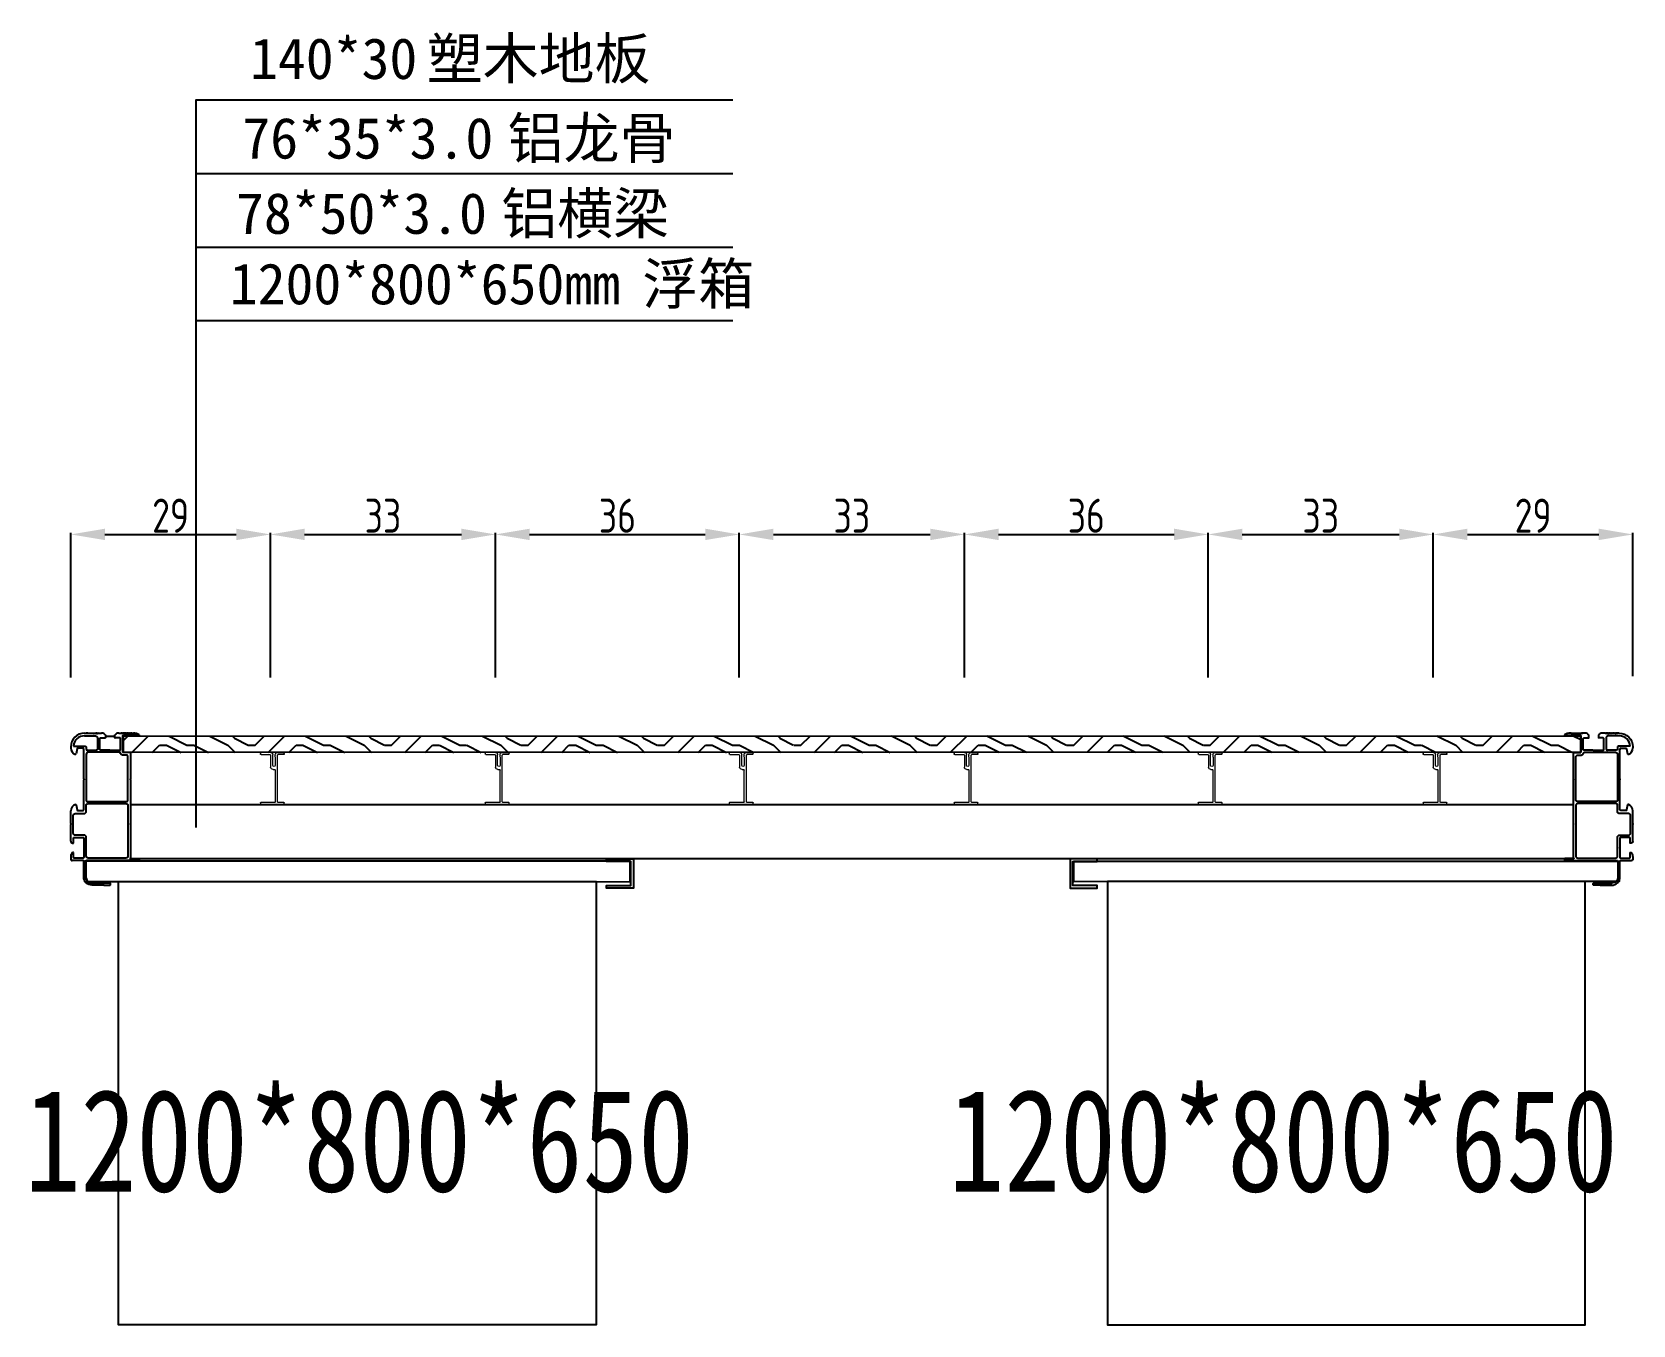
# Model space of a CAD drawing. Header units: inches. Extents: x 23 to 68, y 10 to 115.
# Drawn here: x 40.16 to 42.507, y 39.745 to 41.641 of the extents above; entities that cross this region are included whole.
import ezdxf

# ---------------------------------------------------------------- set-up
doc = ezdxf.new("R2010")
doc.units = ezdxf.units.IN
doc.header["$LTSCALE"] = 1000
doc.header["$MEASUREMENT"] = 0
for name, color, linetype in [('PUB_TEXT', 7, 'Continuous'), ('W-WOOD_FLOOR木地板', 30, 'Continuous'), ('浮箱名称', 3, 'Continuous')]:
    doc.layers.add(name, color=color, linetype=linetype)
doc.layers.add('结构', color=52, linetype='Continuous', lineweight=18)
doc.layers.add('铝龙骨', color=7, linetype='Continuous', lineweight=9)
doc.styles.add('TSSD_Dimension', font='tssdeng.shx', dxfattribs={"width": 0.8, "bigfont": 'hztxt.shx'})
doc.styles.add('黑体', font='')
doc.styles.get('黑体').set_extended_font_data('SimHei')
doc.dimstyles.new('副本 TSSD_200_1_3.5小', dxfattribs={"dimtxt": 0.05, "dimasz": 0.05, "dimexe": 0.0025, "dimexo": 0.00625, "dimgap": 0.0025, "dimtad": 1, "dimdec": 0, "dimlfac": 100, "dimzin": 0, "dimdsep": 46, "dimtxsty": 'TSSD_Dimension', "dimcen": 0, "dimdle": 0.0025, "dimclrd": 3, "dimclre": 3, "dimclrt": 7, "dimadec": 1, "dimazin": 0, "dimtfac": 1, "dimtdec": 0, "dimtix": 1, "dimtmove": 2, "dimatfit": 3, "dimfxl": 5, "dimfxlon": 1, "dimtolj": 1, "dimtzin": 0, "dimarcsym": 0})

# ---------------------------------------------------------------- blocks, each defined once
blk = doc.blocks.new('$matou$00000085')
at = {"color": 0, "lineweight": 5}
for p, q in [((-17.5, 36, 0), (-17.5, 37, 0)), ((-4.3, 33.6, 0), (-4.3, 35, 0)), ((-1.2, 13.2, 0), (-3.5, 13.2, 0))]:
    blk.add_line(p, q, dxfattribs=at)
at = {"color": 0, "lineweight": 0, "ltscale": 0.5}
blk.add_arc((-1.5, 17.2, 0), 4.07, 274.7282, 349.8472, dxfattribs=at)
at = {"layer": '结构', "color": 0, "linetype": 'ByBlock', "lineweight": 0, "ltscale": 0.5}
for p, q in [((-7.2, 38, 0), (-16.5, 38, 0)), ((-16.5, 35, 0), (-8.5, 35, 0)), ((-7.5, -34, 0), (-7.5, 34, 0)), ((-4.7, 33.3, 0), (-4.3, 33.6, 0)), ((-4.3, 33.1, 0), (-4.7, 33.3, 0)), ((-4.7, 31.5, 0), (-4.3, 31.7, 0)), ((-4.3, 31.2, 0), (-4.7, 31.5, 0)), ((-4.3, 31, 0), (-4.7, 30.8, 0)), ((-4.7, 30.8, 0), (-4.3, 30.5, 0)), ((-4.3, 29.2, 0), (-4.7, 29, 0)), ((-4.7, 29, 0), (-4.3, 28.7, 0)), ((-4.3, 27.4, 0), (-4.7, 27.2, 0)), ((-4.7, 27.2, 0), (-4.3, 26.9, 0)), ((-4.3, 25.6, 0), (-4.7, 25.4, 0)), ((-4.7, 25.4, 0), (-4.3, 25.1, 0)), ((-4.3, 23.8, 0), (-4.7, 23.6, 0)), ((-4.7, 23.6, 0), (-4.3, 23.3, 0)), ((-4.3, 31.7, 0), (-4.3, 33.1, 0)), ((-4.3, 31.3, 0), (-4.3, 31, 0)), ((-4.3, 30.5, 0), (-4.3, 29.2, 0)), ((-4.3, 28.7, 0), (-4.3, 27.4, 0)), ((-4.3, 26.9, 0), (-4.3, 25.6, 0)), ((-4.3, 25.1, 0), (-4.3, 23.8, 0)), ((-0.7, 33.6, 0), (-0.7, 35, 0)), ((-0.3, 33.3, 0), (-0.7, 33.6, 0)), ((-0.7, 33.1, 0), (-0.3, 33.3, 0)), ((-0.7, 31.7, 0), (-0.7, 33.1, 0)), ((-0.3, 31.5, 0), (-0.7, 31.7, 0)), ((-0.7, 31.2, 0), (-0.3, 31.5, 0)), ((-0.7, 29.9, 0), (-0.7, 31.2, 0)), ((-0.3, 29.7, 0), (-0.7, 29.9, 0)), ((-0.7, 29.4, 0), (-0.3, 29.7, 0)), ((-0.7, 28.1, 0), (-0.7, 29.4, 0)), ((-0.3, 27.9, 0), (-0.7, 28.1, 0)), ((-0.7, 27.6, 0), (-0.3, 27.9, 0)), ((-0.7, 26.3, 0), (-0.7, 27.6, 0)), ((-0.3, 26.1, 0), (-0.7, 26.3, 0)), ((-0.7, 25.8, 0), (-0.3, 26.1, 0)), ((-0.7, 24.5, 0), (-0.7, 25.8, 0)), ((-0.3, 24.3, 0), (-0.7, 24.5, 0)), ((-0.7, 24, 0), (-0.3, 24.3, 0)), ((-0.7, 22.7, 0), (-0.7, 24, 0)), ((2.2, 38, 0), (16.5, 38, 0)), ((2.5, 34, 0), (2.5, 16.5, 0)), ((16.5, 35, 0), (3.5, 35, 0)), ((17.5, 37, 0), (17.5, 36, 0)), ((-4.3, 22, 0), (-4.7, 21.8, 0)), ((-4.7, 21.8, 0), (-4.3, 21.5, 0)), ((-4.3, 20.2, 0), (-4.7, 20, 0)), ((-4.7, 20, 0), (-4.3, 19.7, 0)), ((-4.5, -34, 0), (-4.5, 12.2, 0)), ((-4.3, 23.3, 0), (-4.3, 22, 0)), ((-4.3, 21.5, 0), (-4.3, 20.2, 0)), ((-4.3, 19.7, 0), (-4.3, 19.2, 0)), ((-0.3, 22.5, 0), (-0.7, 22.7, 0)), ((-0.7, 22.2, 0), (-0.3, 22.5, 0)), ((-0.7, 22.2, 0), (-0.7, 22.2, 0)), ((-0.7, 21, 0), (-0.7, 22.2, 0)), ((-0.3, 20.7, 0), (-0.7, 21, 0)), ((-0.7, 20.5, 0), (-0.3, 20.7, 0)), ((-0.7, 19.2, 0), (-0.7, 20.5, 0)), ((-17.5, -37.5, 0), (-17.5, -35.5, 0)), ((-17, -35, 0), (-8.5, -35, 0)), ((17, -38, 0), (-17, -38, 0)), ((-3.5, -35, 0), (17, -35, 0)), ((17.5, -35.5, 0), (17.5, -37.5, 0))]:
    blk.add_line(p, q, dxfattribs=at)
for centre, radius, start, end in [((-16.5, 37, 0), 1, 90, 180), ((-16.5, 36, 0), 1, 180, 270), ((-8.5, 34, 0), 1, 0, 90), ((-7.2, 35, 0), 3, 0, 90.0017), ((2.2, 35, 0), 3, 89.9983, 180), ((3.5, 34, 0), 1, 90, 180), ((16.5, 37, 0), 1, 0, 90), ((16.5, 36, 0), 1, 270, 360), ((-3.5, 12.2, 0), 1, 90, 180), ((-2.5, 19.2, 0), 1.75, 180, 0), ((-17, -35.5, 0), 0.5, 90, 180), ((-17, -37.5, 0), 0.5, 180, 270), ((-8.5, -34, 0), 1, 270, 0), ((-3.5, -34, 0), 1, 180, 270), ((17, -35.5, 0), 0.5, 0, 90), ((17, -37.5, 0), 0.5, 270, 0)]:
    blk.add_arc(centre, radius, start, end, dxfattribs=at)
blk = doc.blocks.new('sdfsdfsdfsdf')
at = {"color": 3, "lineweight": -3}
for p, q in [((44.0057, 38.2838), (44.0034, 38.2838)), ((44.0085, 38.2832), (44.0088, 38.2837)), ((44.0099, 38.2837), (44.0102, 38.2832)), ((44.0105, 38.2832), (44.0108, 38.2837)), ((44.0125, 38.2832), (44.0128, 38.2837)), ((44.0261, 38.2838), (44.021, 38.2838)), ((44.0316, 38.2769), (44.0316, 38.2813)), ((44.0457, 38.2813), (44.0457, 38.2769)), ((44.0563, 38.2838), (44.0512, 38.2838)), ((44.0563, 38.2838), (44.0545, 38.2838)), ((44.0568, 38.2832), (44.0565, 38.2837)), ((44.0588, 38.2832), (44.0585, 38.2837)), ((44.0594, 38.2837), (44.0591, 38.2832)), ((44.0608, 38.2832), (44.0605, 38.2837)), ((44.0718, 38.2587), (44.0592, 38.2587)), ((44.0773, 38.2166), (44.0773, 38.2597)), ((44.009, 38.2542), (44.009, 38.2166)), ((44.0964, 38.1511), (44.0964, 38.1699)), ((44.009, 38.1499), (44.009, 38.1006))]:
    blk.add_line(p, q, dxfattribs=at)
for points in [[(43.996, 38.2813), (43.996, 38.281, 0.414214), (43.9962, 38.2808), (44.0191, 38.2808)], [(44.0057, 38.2838, -0.198912), (44.0059, 38.2837), (44.0062, 38.2832)], [(44.0065, 38.2832), (44.0068, 38.2837, -0.198912), (44.0069, 38.2838), (44.0078, 38.2838, -0.198912), (44.0079, 38.2837), (44.0082, 38.2832)], [(44.0089, 38.2838), (44.0098, 38.2838, -0.198912), (44.0099, 38.2837)], [(44.009, 38.2542, -0.414214), (44.01, 38.2552), (44.0191, 38.2552, 0.414214), (44.0201, 38.2562), (44.0201, 38.2798, 0.414214), (44.0191, 38.2808)], [(44.0109, 38.2838), (44.0118, 38.2838, -0.198912), (44.0119, 38.2837), (44.0122, 38.2832)], [(44.0129, 38.2838), (44.0138, 38.2838, -0.198912), (44.0139, 38.2837), (44.0142, 38.2832)], [(44.0145, 38.2832), (44.0148, 38.2837, -0.198912), (44.0149, 38.2838), (44.0158, 38.2838, -0.198912), (44.0159, 38.2837), (44.0162, 38.2832)], [(44.0165, 38.2832), (44.0168, 38.2837, -0.198912), (44.017, 38.2838), (44.0178, 38.2838, -0.198912), (44.0179, 38.2837), (44.0182, 38.2832)], [(44.0185, 38.2832), (44.0188, 38.2837, -0.198912), (44.019, 38.2838), (44.0198, 38.2838, -0.198912), (44.0199, 38.2837), (44.0202, 38.2832)], [(44.0205, 38.2832), (44.0208, 38.2837, -0.198912), (44.021, 38.2838), (44.0228, 38.2838)], [(44.0583, 38.2838), (44.0575, 38.2838, 0.198912), (44.0574, 38.2837), (44.0571, 38.2832)], [(44.0763, 38.2798), (44.0763, 38.2798), (44.0602, 38.2798, 0.414214), (44.0572, 38.2767), (44.0572, 38.2607, 0.414518), (44.0592, 38.2587)], [(44.0605, 38.2837, 0.198912), (44.0604, 38.2838), (44.0595, 38.2838)], [(44.0628, 38.2832), (44.0625, 38.2837, 0.198912), (44.0624, 38.2838), (44.0615, 38.2838, 0.198912), (44.0614, 38.2837), (44.0611, 38.2832)], [(44.0648, 38.2832), (44.0645, 38.2837, 0.198912), (44.0644, 38.2838), (44.0635, 38.2838, 0.198912), (44.0634, 38.2837), (44.0631, 38.2832)], [(44.0668, 38.2832), (44.0665, 38.2837, 0.198912), (44.0664, 38.2838), (44.0655, 38.2838, 0.198912), (44.0654, 38.2837), (44.0651, 38.2832)], [(44.0688, 38.2832), (44.0685, 38.2837, 0.198912), (44.0684, 38.2838), (44.0675, 38.2838, 0.198912), (44.0674, 38.2837), (44.0671, 38.2832)], [(44.0708, 38.2832), (44.0705, 38.2837, 0.198912), (44.0704, 38.2838), (44.0696, 38.2838, 0.198912), (44.0694, 38.2837), (44.0691, 38.2832)], [(44.0716, 38.2838, 0.198912), (44.0714, 38.2837), (44.0711, 38.2832)], [(44.0763, 38.2838, -0.414214), (44.0964, 38.2637), (44.0964, 38.2621)], [(44.0381, 38.2587), (44.0246, 38.2587, -0.414214), (44.0236, 38.2597), (44.0236, 38.2757, -0.414214), (44.0246, 38.2767), (44.0314, 38.2767)], [(44.0381, 38.2587, -0.198912), (44.0382, 38.2586), (44.0385, 38.2583, 0.414214), (44.0388, 38.2583), (44.0391, 38.2586, -0.198912), (44.0392, 38.2587)], [(44.0392, 38.2587), (44.0527, 38.2587, 0.414214), (44.0537, 38.2597), (44.0537, 38.2757, 0.414214), (44.0527, 38.2767), (44.0459, 38.2767)], [(44.0923, 38.2647), (44.0923, 38.2647), (44.0758, 38.2647, 0.414214), (44.0738, 38.2627), (44.0738, 38.2607, -0.413909), (44.0718, 38.2587)], [(44.0793, 38.2617), (44.0862, 38.2617, -0.362489), (44.0872, 38.2609), (44.0886, 38.2535)], [(44.0091, 38.2164), (44.0094, 38.2161, -0.414214), (44.0094, 38.2159), (44.0091, 38.2156, 0.198912), (44.009, 38.2154), (44.009, 38.2154), (44.009, 38.1511)], [(44.0773, 38.2166, -0.198912), (44.0772, 38.2164), (44.0769, 38.2161, 0.414214), (44.0769, 38.2159), (44.0772, 38.2156, -0.198912), (44.0773, 38.2154)], [(44.0897, 38.1794, 0.403535), (44.0886, 38.1785), (44.0872, 38.1711, -0.362489), (44.0862, 38.1703), (44.0793, 38.1703, -0.414214), (44.0773, 38.1723), (44.0773, 38.2154)], [(44.009, 38.1786), (44.009, 38.1006, -2.414214), (44.0085, 38.1), (43.997, 38.1, 0.414214), (43.996, 38.099), (43.996, 38.098, 0.414214), (43.997, 38.097)], [(44.0091, 38.1509), (44.0094, 38.1506, -0.414214), (44.0094, 38.1504), (44.0091, 38.1501)], [(44.0964, 38.1511, -0.198912), (44.0963, 38.1509), (44.096, 38.1506, 0.414214), (44.096, 38.1504), (44.0963, 38.1501, -0.198912), (44.0964, 38.1499)], [(44.0924, 38.1228), (44.0924, 38.1297, 0.414214), (44.0914, 38.1307), (44.0783, 38.1307, 0.414214), (44.0773, 38.1297), (44.0773, 38.1162, -0.198912), (44.0773, 38.1161), (44.077, 38.1158, 0.414214), (44.077, 38.1155), (44.0773, 38.1152, -0.198912), (44.0773, 38.115), (44.0773, 38.1016, 0.414214), (44.0783, 38.1006), (44.0914, 38.1006, 0.414214), (44.0924, 38.1016), (44.0924, 38.1084)], [(44.0964, 38.1251, -0.414214), (44.0939, 38.1226), (44.0926, 38.1226, -0.414214), (44.0924, 38.1228)], [(43.997, 38.097), (44.0723, 38.097, -0.414214), (44.0743, 38.095), (44.0743, 38.0729, -0.414214), (44.0653, 38.0639)], [(44.0653, 38.0609, 0.414214), (44.0773, 38.0729), (44.0773, 38.095, -0.414214), (44.0793, 38.097), (44.0944, 38.097)], [(44.0924, 38.1084, -0.414214), (44.0926, 38.1086), (44.0939, 38.1086)], [(44.0964, 38.1031), (44.0964, 38.099, -0.414214), (44.0944, 38.097)], [(44.0486, 38.061), (44.0483, 38.0613, 0.414214), (44.0481, 38.0613), (44.0478, 38.061, -0.198912), (44.0476, 38.0609), (44.0392, 38.0609, -0.414214), (44.0382, 38.0619), (44.0382, 38.0629, -0.414214), (44.0392, 38.0639), (44.0653, 38.0639)], [(44.0486, 38.061, 0.198912), (44.0488, 38.0609), (44.0653, 38.0609)]]:
    blk.add_lwpolyline(points, format="xyb", dxfattribs=at)
for points in [[(44.0763, 38.2838), (44.0716, 38.2838), (44.0739, 38.2838)], [(44.0964, 38.1251), (44.0964, 38.1356), (44.0964, 38.1499)]]:
    blk.add_lwpolyline(points, dxfattribs=at)
for points in [[(44.0206, 38.2516, 0.356394), (44.0235, 38.2541, -0.356394), (44.0255, 38.2557), (44.0708, 38.2557, -0.414214), (44.0738, 38.2526), (44.0738, 38.1854, -0.414214), (44.0718, 38.1834), (44.0156, 38.1834, -0.414214), (44.0126, 38.1864), (44.0126, 38.2486, -0.414214), (44.0156, 38.2516)], [(44.0126, 38.1036, 0.414214), (44.0156, 38.1006), (44.0708, 38.1006, 0.414214), (44.0738, 38.1036), (44.0738, 38.1312, -0.414214), (44.0768, 38.1342), (44.0899, 38.1342, 0.414214), (44.0929, 38.1372), (44.0929, 38.1628, 0.414214), (44.0899, 38.1658), (44.0768, 38.1658, -0.414214), (44.0738, 38.1688), (44.0738, 38.1784, 0.414214), (44.0718, 38.1804), (44.0156, 38.1804, 0.414214), (44.0126, 38.1774)]]:
    blk.add_lwpolyline(points, format="xyb", close=True, dxfattribs=at)
for centre, radius, start, end in [((44.0039, 38.27), 0.0138, 87.6185, 125.1606), ((44.0063, 38.2834), 0.000201, 225, 315), ((44.0083, 38.2834), 0.000201, 225, 315), ((44.0089, 38.2836), 0.000201, 90, 135), ((44.0103, 38.2834), 0.000201, 225, 315), ((44.0109, 38.2836), 0.000201, 90, 135), ((44.0124, 38.2834), 0.000201, 225, 315), ((44.0129, 38.2836), 0.000201, 90, 135), ((44.0144, 38.2834), 0.000201, 225, 315), ((44.0164, 38.2834), 0.000201, 225, 315), ((44.0184, 38.2834), 0.000201, 225, 315), ((44.0204, 38.2834), 0.000201, 225, 315), ((44.0264, 38.2772), 0.00662, 38.3047, 92.8074), ((44.0509, 38.2772), 0.00662, 87.1926, 141.6953), ((44.0563, 38.2836), 0.000201, 45, 90), ((44.0569, 38.2834), 0.000201, 225, 315), ((44.0583, 38.2836), 0.000201, 45, 90), ((44.0589, 38.2834), 0.000201, 225, 315), ((44.0595, 38.2836), 0.000201, 90, 135), ((44.0609, 38.2834), 0.000201, 225, 315), ((44.0629, 38.2834), 0.000201, 225, 315), ((44.065, 38.2834), 0.000201, 225, 315), ((44.067, 38.2834), 0.000201, 225, 315), ((44.069, 38.2834), 0.000201, 225, 315), ((44.071, 38.2834), 0.000201, 225, 315), ((44.0764, 38.2637), 0.016, 3.5528, 90.1834), ((44.0314, 38.2769), 0.000201, 270, 360), ((44.0459, 38.2769), 0.000201, 179.7259, 270), ((44.0793, 38.2597), 0.00201, 90, 180), ((44.0865, 38.262), 0.00988, 288.0139, 0.2906), ((44.0896, 38.2536), 0.001, 190.3, 270), ((44.0092, 38.2166), 0.000201, 180, 225), ((44.0863, 38.1699), 0.0101, 0.2945, 69.9578), ((44.0092, 38.1511), 0.000201, 180, 225), ((44.0092, 38.1499), 0.000201, 135, 180), ((44.0898, 38.1034), 0.00662, 357.1926, 51.6953)]:
    blk.add_arc(centre, radius, start, end, dxfattribs=at)
blk = doc.blocks.new('*D193')
at = {"color": 3, "lineweight": -2, "transparency": 16777216}
for p, q in [((40.2169, 40.6945), (40.2169, 40.9066)), ((40.2669, 40.9041), (40.4595, 40.9041)), ((40.5095, 40.6945), (40.5095, 40.9066))]:
    blk.add_line(p, q, dxfattribs=at)
at = {"color": 3, "transparency": 16777216}
for points in [[(40.2669, 40.9125), (40.2669, 40.8958), (40.2169, 40.9041)], [(40.4595, 40.9125), (40.4595, 40.8958), (40.5095, 40.9041)]]:
    blk.add_solid(points, dxfattribs=at)
at = {"layer": 'Defpoints', "color": 0, "transparency": 16777216}
for p in [(40.5095, 40.9041), (40.2169, 40.6882), (40.5095, 40.6882)]:
    blk.add_point(p, dxfattribs=at)
at = {"color": 7, "transparency": 16777216, "insert": (40.3632, 40.9316), "char_height": 0.05, "attachment_point": 5, "style": 'TSSD_Dimension'}
blk.add_mtext('\\A1;29', dxfattribs=at)
blk = doc.blocks.new('*D194')
at = {"color": 3, "lineweight": -2, "transparency": 16777216}
for p, q in [((40.5095, 40.6945), (40.5095, 40.9066)), ((40.5595, 40.9041), (40.7895, 40.9041)), ((40.8395, 40.6945), (40.8395, 40.9066))]:
    blk.add_line(p, q, dxfattribs=at)
at = {"color": 3, "transparency": 16777216}
for points in [[(40.5595, 40.9125), (40.5595, 40.8958), (40.5095, 40.9041)], [(40.7895, 40.9125), (40.7895, 40.8958), (40.8395, 40.9041)]]:
    blk.add_solid(points, dxfattribs=at)
at = {"layer": 'Defpoints', "color": 0, "transparency": 16777216}
for p in [(40.8395, 40.9041), (40.5095, 40.6882), (40.8395, 40.6882)]:
    blk.add_point(p, dxfattribs=at)
at = {"color": 7, "transparency": 16777216, "insert": (40.6745, 40.9316), "char_height": 0.05, "attachment_point": 5, "style": 'TSSD_Dimension'}
blk.add_mtext('\\A1;33', dxfattribs=at)
blk = doc.blocks.new('*D195')
at = {"color": 3, "lineweight": -2, "transparency": 16777216}
for p, q in [((40.8395, 40.6945), (40.8395, 40.9066)), ((40.8895, 40.9041), (41.1469, 40.9041)), ((41.1969, 40.6945), (41.1969, 40.9066))]:
    blk.add_line(p, q, dxfattribs=at)
at = {"color": 3, "transparency": 16777216}
for points in [[(40.8895, 40.9125), (40.8895, 40.8958), (40.8395, 40.9041)], [(41.1469, 40.9125), (41.1469, 40.8958), (41.1969, 40.9041)]]:
    blk.add_solid(points, dxfattribs=at)
at = {"layer": 'Defpoints', "color": 0, "transparency": 16777216}
for p in [(41.1969, 40.9041), (40.8395, 40.6882), (41.1969, 40.6882)]:
    blk.add_point(p, dxfattribs=at)
at = {"color": 7, "transparency": 16777216, "insert": (41.0182, 40.9316), "char_height": 0.05, "attachment_point": 5, "style": 'TSSD_Dimension'}
blk.add_mtext('\\A1;36', dxfattribs=at)
blk = doc.blocks.new('*D196')
at = {"color": 3, "lineweight": -2, "transparency": 16777216}
for p, q in [((41.1969, 40.6945), (41.1969, 40.9066)), ((41.2469, 40.9041), (41.4769, 40.9041)), ((41.5269, 40.6945), (41.5269, 40.9066))]:
    blk.add_line(p, q, dxfattribs=at)
at = {"color": 3, "transparency": 16777216}
for points in [[(41.2469, 40.9125), (41.2469, 40.8958), (41.1969, 40.9041)], [(41.4769, 40.9125), (41.4769, 40.8958), (41.5269, 40.9041)]]:
    blk.add_solid(points, dxfattribs=at)
at = {"layer": 'Defpoints', "color": 0, "transparency": 16777216}
for p in [(41.5269, 40.9041), (41.1969, 40.6882), (41.5269, 40.6882)]:
    blk.add_point(p, dxfattribs=at)
at = {"color": 7, "transparency": 16777216, "insert": (41.3619, 40.9316), "char_height": 0.05, "attachment_point": 5, "style": 'TSSD_Dimension'}
blk.add_mtext('\\A1;33', dxfattribs=at)
blk = doc.blocks.new('*D197')
at = {"color": 3, "lineweight": -2, "transparency": 16777216}
for p, q in [((41.5269, 40.6945), (41.5269, 40.9066)), ((41.5769, 40.9041), (41.8343, 40.9041)), ((41.8843, 40.6945), (41.8843, 40.9066))]:
    blk.add_line(p, q, dxfattribs=at)
at = {"color": 3, "transparency": 16777216}
for points in [[(41.5769, 40.9125), (41.5769, 40.8958), (41.5269, 40.9041)], [(41.8343, 40.9125), (41.8343, 40.8958), (41.8843, 40.9041)]]:
    blk.add_solid(points, dxfattribs=at)
at = {"layer": 'Defpoints', "color": 0, "transparency": 16777216}
for p in [(41.8843, 40.9041), (41.5269, 40.6882), (41.8843, 40.6882)]:
    blk.add_point(p, dxfattribs=at)
at = {"color": 7, "transparency": 16777216, "insert": (41.7056, 40.9316), "char_height": 0.05, "attachment_point": 5, "style": 'TSSD_Dimension'}
blk.add_mtext('\\A1;36', dxfattribs=at)
blk = doc.blocks.new('*D198')
at = {"color": 3, "lineweight": -2, "transparency": 16777216}
for p, q in [((41.8843, 40.6945), (41.8843, 40.9066)), ((41.9343, 40.9041), (42.1643, 40.9041)), ((42.2143, 40.6945), (42.2143, 40.9066))]:
    blk.add_line(p, q, dxfattribs=at)
at = {"color": 3, "transparency": 16777216}
for points in [[(41.9343, 40.9125), (41.9343, 40.8958), (41.8843, 40.9041)], [(42.1643, 40.9125), (42.1643, 40.8958), (42.2143, 40.9041)]]:
    blk.add_solid(points, dxfattribs=at)
at = {"layer": 'Defpoints', "color": 0, "transparency": 16777216}
for p in [(42.2143, 40.9041), (41.8843, 40.6882), (42.2143, 40.6882)]:
    blk.add_point(p, dxfattribs=at)
at = {"color": 7, "transparency": 16777216, "insert": (42.0493, 40.9316), "char_height": 0.05, "attachment_point": 5, "style": 'TSSD_Dimension'}
blk.add_mtext('\\A1;33', dxfattribs=at)
blk = doc.blocks.new('*D199')
at = {"color": 3, "lineweight": -2, "transparency": 16777216}
for p, q in [((42.2143, 40.6945), (42.2143, 40.9066)), ((42.2643, 40.9041), (42.4569, 40.9041)), ((42.5069, 40.6965), (42.5069, 40.9066))]:
    blk.add_line(p, q, dxfattribs=at)
at = {"color": 3, "transparency": 16777216}
for points in [[(42.2643, 40.9125), (42.2643, 40.8958), (42.2143, 40.9041)], [(42.4569, 40.9125), (42.4569, 40.8958), (42.5069, 40.9041)]]:
    blk.add_solid(points, dxfattribs=at)
at = {"layer": 'Defpoints', "color": 0, "transparency": 16777216}
for p in [(42.5069, 40.9041), (42.2143, 40.6882), (42.5069, 40.6903)]:
    blk.add_point(p, dxfattribs=at)
at = {"color": 7, "transparency": 16777216, "insert": (42.3606, 40.9316), "char_height": 0.05, "attachment_point": 5, "style": 'TSSD_Dimension'}
blk.add_mtext('\\A1;29', dxfattribs=at)

msp = doc.modelspace()

# ---------------------------------------------------------------- hatches: boundary and pattern name
at = {"layer": 'W-WOOD_FLOOR木地板'}
h = msp.add_hatch(dxfattribs=at)
h.set_pattern_fill('木纹01', color=256, scale=0.05)
h.set_pattern_definition([(360, (-308.923, 215.44494), (0.2, 0.2), [0.01, -0.19]), (360, (-309.063, 215.46494), (0.2, 0.2), [0.02, -0.18]), (360, (-308.933, 215.47494), (0.2, 0.2), [0.01, -0.19]), (360, (-309.053, 215.49494), (0.2, 0.2), [0.01, -0.19]), (360, (-308.933, 215.50494), (0.2, 0.2), [0.01, -0.19]), (360, (-309.043, 215.51494), (0.2, 0.2), [0.01, -0.19]), (360, (-308.933, 215.52494), (0.2, 0.2), [0.01, -0.19]), (360, (-309.043, 215.54494), (0.2, 0.2), [0.01, -0.11, 0.01, -0.07]), (360, (-309.043, 215.56494), (0.2, 0.2), [0.02, -0.1, 0.01, -0.07]), (360, (-309.053, 215.59494), (0.2, 0.2), [0.01, -0.03, 0.01, -0.08, 0.01, -0.06]), (360, (-309.063, 215.61494), (0.2, 0.2), [0.01, -0.04, 0.02, -0.13]), (360, (-308.933, 215.62494), (0.2, 0.2), [0.01, -0.19]), (360, (-309.063, 215.63494), (0.2, 0.2), [0.01, -0.05, 0.01, -0.13]), (45, (-309.083, 215.44494), (5e-17, 0.2), [0.0282842, -0.25455851]), (45, (-308.913, 215.44494), (5e-17, 0.2), [0.05656854, -0.22627417]), (45, (-308.913, 215.54494), (5e-17, 0.2), [0.014142, -0.26870071]), (45, (-309.083, 215.56494), (5e-17, 0.2), [0.0424264, -0.24041631]), (45, (-308.913, 215.56494), (5e-17, 0.2), [0.07071068, -0.21213203]), (45, (-308.913, 215.59494), (5e-17, 0.2), [0.0424264, -0.24041631]), (315, (-308.953, 215.61494), (0.2, -9e-17), [0.014142, -0.26870071]), (315, (-309.023, 215.45494), (0.2, -9e-17), [0.0282842, -0.25455851]), (315, (-309.013, 215.53494), (0.2, -9e-17), [0.0282842, -0.25455851]), (315, (-308.953, 215.49494), (0.2, -9e-17), [0.0282842, -0.25455851]), (315, (-308.963, 215.57494), (0.2, -9e-17), [0.0282842, -0.25455851]), (315, (-308.953, 215.59494), (0.2, -9e-17), [0.0424264, -0.24041631]), (315, (-309.003, 215.47494), (0.2, -9e-17), [0.0424264, -0.24041631]), (315, (-308.973, 215.48494), (0.2, -9e-17), [0.0424264, -0.24041631]), (315, (-309.003, 215.55494), (0.2, -9e-17), [0.0424264, -0.24041631]), (315, (-308.983, 215.56494), (0.2, -9e-17), [0.0424264, -0.24041631]), (26.56505, (-309.073, 215.48494), (0.2, 8e-11), [0.02236068, -0.42485292]), (26.56505, (-308.923, 215.47494), (0.2, 8e-11), [0.08944272, -0.35777088]), (26.56505, (-308.923, 215.50494), (0.2, 8e-11), [0.08944272, -0.35777088]), (26.56505, (-308.923, 215.52494), (0.2, 8e-11), [0.0894428, -0.134, 0.044722, -0.179048795]), (26.56505, (-308.903, 215.55494), (0.2, 8e-11), [0.02236068, -0.42485292]), (26.56505, (-309.083, 215.62494), (0.2, 8e-11), [0.02236068, -0.42485292]), (26.56505, (-308.923, 215.62494), (0.2, 8e-11), [0.04472136, -0.40249224]), (333.43495, (-308.973, 215.44494), (0.2, -8e-11), [0.04472136, -0.40249224]), (333.43495, (-309.043, 215.49494), (0.2, -8e-11), [0.04472136, -0.40249224]), (333.43495, (-309.043, 215.46494), (0.2, -8e-11), [0.02236068, -0.42485224]), (333.43495, (-309.033, 215.51494), (0.2, -8e-11), [0.06708204, -0.38013156]), (333.43495, (-308.993, 215.51494), (0.2, -8e-11), [0.04472136, -0.40249224]), (333.43495, (-308.973, 215.52494), (0.2, -8e-11), [0.04472136, -0.40249224]), (333.43495, (-309.033, 215.54494), (0.2, -8e-11), [0.02236068, -0.42485224]), (333.43495, (-309.023, 215.56494), (0.2, -8e-11), [0.02236068, -0.42485224]), (333.43495, (-308.943, 215.60494), (0.2, -8e-11), [0.02236068, -0.42485224]), (333.43495, (-308.953, 215.53494), (0.2, -8e-11), [0.02236068, -0.42485224]), (333.43495, (-309.043, 215.59494), (0.2, -8e-11), [0.06708204, -0.38013156]), (333.43495, (-309.053, 215.61494), (0.2, -8e-11), [0.04472136, -0.40249224]), (333.43495, (-308.943, 215.55494), (0.2, -8e-11), [0.02236, -0.20124, 0.02236, -0.201253595]), (333.43495, (-309.003, 215.59494), (0.2, -8e-11), [0.04472136, -0.40249224]), (333.43495, (-308.993, 215.61494), (0.2, -8e-11), [0.04472136, -0.40249224]), (333.43495, (-309.053, 215.63494), (0.2, -8e-11), [0.04472136, -0.40249224]), (333.43495, (-308.993, 215.63494), (0.2, -8e-11), [0.04472136, -0.40249224])])
h.paths.add_polyline_path([(40.2941, 40.6082), (40.2941, 40.5842), (42.4306, 40.585), (42.4306, 40.609)])

# ---------------------------------------------------------------- linework, layer by layer
at = {"color": 3, "lineweight": -3}
for p, q in [((40.2525, 40.6123), (40.2528, 40.6128)), ((40.2539, 40.6128), (40.2542, 40.6123)), ((40.2545, 40.6123), (40.2548, 40.6128)), ((40.2565, 40.6123), (40.2568, 40.6128)), ((40.2569, 40.6128), (40.2621, 40.6128)), ((40.2569, 40.6128), (40.2588, 40.6128)), ((40.2676, 40.6103), (40.2676, 40.606)), ((40.2816, 40.606), (40.2816, 40.6103)), ((40.2872, 40.6128), (40.2923, 40.6128)), ((40.3008, 40.6123), (40.3005, 40.6128)), ((40.3028, 40.6123), (40.3025, 40.6128)), ((40.3034, 40.6128), (40.3031, 40.6123)), ((40.3048, 40.6123), (40.3045, 40.6128)), ((40.3075, 40.6128), (40.3099, 40.6128)), ((40.236, 40.5456), (40.236, 40.5887)), ((40.2415, 40.5877), (40.254, 40.5877)), ((40.3042, 40.5832), (40.3042, 40.5456)), ((40.2169, 40.4801), (40.2169, 40.499)), ((40.3042, 40.479), (40.3042, 40.4296))]:
    msp.add_line(p, q, dxfattribs=at)
at = {"color": 0}
msp.add_line((40.2676, 40.6081), (40.2816, 40.6081), dxfattribs=at)
at = {"color": 1, "lineweight": -3}
for p, q in [((40.3042, 40.5083), (42.4195, 40.5083)), ((40.3042, 40.4291), (42.4195, 40.4291))]:
    msp.add_line(p, q, dxfattribs=at)
at = {"color": 3}
for points in [[(40.4007, 40.4742), (40.4007, 41.5411), (41.1872, 41.5411)], [(40.4007, 41.4333), (41.1872, 41.4333)], [(40.4007, 41.3254), (41.1872, 41.3254)], [(40.4007, 41.2176), (41.1872, 41.2176)]]:
    msp.add_lwpolyline(points, dxfattribs=at)
at = {"color": 3, "lineweight": -3}
for points in [[(40.237, 40.6128, 0.414214), (40.2169, 40.5927), (40.2169, 40.5911)], [(40.237, 40.6088), (40.237, 40.6088), (40.253, 40.6088, -0.414214), (40.256, 40.6058), (40.256, 40.5897, -0.414518), (40.254, 40.5877)], [(40.2417, 40.6128, -0.198912), (40.2418, 40.6128), (40.2421, 40.6123)], [(40.2424, 40.6123), (40.2427, 40.6128, -0.198912), (40.2429, 40.6128), (40.2437, 40.6128, -0.198912), (40.2439, 40.6128), (40.2442, 40.6123)], [(40.2444, 40.6123), (40.2447, 40.6128, -0.198912), (40.2449, 40.6128), (40.2457, 40.6128, -0.198912), (40.2459, 40.6128), (40.2462, 40.6123)], [(40.2464, 40.6123), (40.2467, 40.6128, -0.198912), (40.2469, 40.6128), (40.2477, 40.6128, -0.198912), (40.2479, 40.6128), (40.2482, 40.6123)], [(40.2485, 40.6123), (40.2488, 40.6128, -0.198912), (40.2489, 40.6128), (40.2497, 40.6128, -0.198912), (40.2499, 40.6128), (40.2502, 40.6123)], [(40.2505, 40.6123), (40.2508, 40.6128, -0.198912), (40.2509, 40.6128), (40.2517, 40.6128, -0.198912), (40.2519, 40.6128), (40.2522, 40.6123)], [(40.2528, 40.6128, -0.198912), (40.2529, 40.6128), (40.2538, 40.6128)], [(40.2549, 40.6128), (40.2558, 40.6128, -0.198912), (40.2559, 40.6128), (40.2562, 40.6123)], [(40.274, 40.5877), (40.2606, 40.5877, -0.414214), (40.2596, 40.5887), (40.2596, 40.6048, -0.414214), (40.2606, 40.6058), (40.2674, 40.6058)], [(40.2752, 40.5877), (40.2887, 40.5877, 0.414214), (40.2897, 40.5887), (40.2897, 40.6048, 0.414214), (40.2887, 40.6058), (40.2818, 40.6058)], [(40.2927, 40.6123), (40.2924, 40.6128, 0.198912), (40.2923, 40.6128), (40.2905, 40.6128)], [(40.2947, 40.6123), (40.2944, 40.6128, 0.198912), (40.2943, 40.6128), (40.2935, 40.6128, 0.198912), (40.2933, 40.6128), (40.293, 40.6123)], [(40.3042, 40.5832, 0.414214), (40.3032, 40.5842), (40.2942, 40.5842, -0.414214), (40.2932, 40.5852), (40.2932, 40.6088, -0.414214), (40.2942, 40.6098)], [(40.3173, 40.6103), (40.3173, 40.61, -0.414214), (40.3171, 40.6098), (40.2942, 40.6098)], [(40.2968, 40.6123), (40.2965, 40.6128, 0.198912), (40.2963, 40.6128), (40.2955, 40.6128, 0.198912), (40.2953, 40.6128), (40.295, 40.6123)], [(40.2988, 40.6123), (40.2985, 40.6128, 0.198912), (40.2983, 40.6128), (40.2975, 40.6128, 0.198912), (40.2973, 40.6128), (40.297, 40.6123)], [(40.3003, 40.6128), (40.2995, 40.6128, 0.198912), (40.2993, 40.6128), (40.299, 40.6123)], [(40.3023, 40.6128), (40.3015, 40.6128, 0.198912), (40.3014, 40.6128), (40.3011, 40.6123)], [(40.3043, 40.6128), (40.3035, 40.6128, 0.198912), (40.3034, 40.6128)], [(40.3068, 40.6123), (40.3065, 40.6128, 0.198912), (40.3063, 40.6128), (40.3055, 40.6128, 0.198912), (40.3054, 40.6128), (40.3051, 40.6123)], [(40.3075, 40.6128, 0.198912), (40.3074, 40.6128), (40.3071, 40.6123)], [(40.2209, 40.5938), (40.2209, 40.5938), (40.2375, 40.5938, -0.414214), (40.2395, 40.5918), (40.2395, 40.5897, 0.413909), (40.2415, 40.5877)], [(40.234, 40.5907), (40.227, 40.5907, 0.362489), (40.226, 40.5899), (40.2247, 40.5825)], [(40.2752, 40.5877, 0.198912), (40.2751, 40.5877), (40.2748, 40.5874, -0.414214), (40.2745, 40.5874), (40.2742, 40.5877, 0.198912), (40.274, 40.5877)], [(40.2235, 40.5084, -0.403535), (40.2247, 40.5076), (40.226, 40.5002, 0.362489), (40.227, 40.4994), (40.234, 40.4994, 0.414214), (40.236, 40.5014), (40.236, 40.5445)], [(40.236, 40.5456, 0.198912), (40.236, 40.5455), (40.2363, 40.5452, -0.414214), (40.2363, 40.5449), (40.236, 40.5446, 0.198912), (40.236, 40.5445)], [(40.3042, 40.5455), (40.3039, 40.5452, 0.414214), (40.3039, 40.5449), (40.3042, 40.5446, -0.198912), (40.3042, 40.5445), (40.3042, 40.5445), (40.3042, 40.4801)], [(40.3042, 40.5076), (40.3042, 40.4296, 2.414214), (40.3047, 40.4291), (40.3163, 40.4291, -0.414214), (40.3173, 40.4281), (40.3173, 40.4271, -0.414214), (40.3163, 40.4261)], [(40.2169, 40.4801, 0.198912), (40.2169, 40.48), (40.2172, 40.4797, -0.414214), (40.2172, 40.4794), (40.2169, 40.4791, 0.198912), (40.2169, 40.479)], [(40.3042, 40.48), (40.3039, 40.4797, 0.414214), (40.3039, 40.4794), (40.3042, 40.4791)], [(40.2169, 40.4542, 0.414214), (40.2194, 40.4517), (40.2207, 40.4517, 0.414214), (40.2209, 40.4519)], [(40.2209, 40.4519), (40.2209, 40.4587, -0.414214), (40.2219, 40.4597), (40.235, 40.4597, -0.414214), (40.236, 40.4587), (40.236, 40.4452, 0.198912), (40.236, 40.4451), (40.2363, 40.4448, -0.414214), (40.2363, 40.4445), (40.236, 40.4442, 0.198912), (40.236, 40.4441), (40.236, 40.4306, -0.414214), (40.235, 40.4296), (40.2219, 40.4296, -0.414214), (40.2209, 40.4306), (40.2209, 40.4374)], [(40.2169, 40.4321), (40.2169, 40.4281, 0.414214), (40.2189, 40.4261)], [(40.248, 40.3899, -0.414214), (40.236, 40.402), (40.236, 40.4241, 0.414214), (40.2339, 40.4261), (40.2189, 40.4261)], [(40.2209, 40.4374, 0.414214), (40.2207, 40.4376), (40.2194, 40.4376)], [(40.3163, 40.4261), (40.241, 40.4261, 0.414214), (40.239, 40.4241), (40.239, 40.402, 0.414214), (40.248, 40.393)], [(40.2646, 40.39), (40.2649, 40.3903, -0.414214), (40.2652, 40.3903), (40.2655, 40.39, 0.198912), (40.2657, 40.3899), (40.2741, 40.3899, 0.414214), (40.2751, 40.3909), (40.2751, 40.392, 0.414214), (40.2741, 40.393), (40.248, 40.393)], [(40.2646, 40.39, -0.198912), (40.2645, 40.3899), (40.248, 40.3899)]]:
    msp.add_lwpolyline(points, format="xyb", dxfattribs=at)
for points in [[(40.237, 40.6128), (40.2417, 40.6128), (40.2393, 40.6128)], [(40.2169, 40.4542), (40.2169, 40.4646), (40.2169, 40.479)]]:
    msp.add_lwpolyline(points, dxfattribs=at)
for points in [[(40.2927, 40.5807, -0.356394), (40.2897, 40.5831, 0.356394), (40.2878, 40.5847), (40.2425, 40.5847, 0.414214), (40.2395, 40.5817), (40.2395, 40.5144, 0.414214), (40.2415, 40.5124), (40.2977, 40.5124, 0.414214), (40.3007, 40.5154), (40.3007, 40.5777, 0.414214), (40.2977, 40.5807)], [(40.3007, 40.4326, -0.414214), (40.2977, 40.4296), (40.2425, 40.4296, -0.414214), (40.2395, 40.4326), (40.2395, 40.4602, 0.414214), (40.2365, 40.4632), (40.2234, 40.4632, -0.414214), (40.2204, 40.4662), (40.2204, 40.4918, -0.414214), (40.2234, 40.4949), (40.2365, 40.4949, 0.414214), (40.2395, 40.4979), (40.2395, 40.5074, -0.414214), (40.2415, 40.5094), (40.2977, 40.5094, -0.414214), (40.3007, 40.5064)]]:
    msp.add_lwpolyline(points, format="xyb", close=True, dxfattribs=at)
at = {"color": 5}
for points in [[(40.237, 40.4251), (40.237, 40.3951), (40.287, 40.3951), (41.0367, 40.395), (41.0367, 40.3951), (41.0367, 40.4251)], [(42.4868, 40.4251), (42.4868, 40.3951), (42.4368, 40.3951), (41.6871, 40.395), (41.6871, 40.3951), (41.6871, 40.4251)], [(40.287, 40.3951), (40.987, 40.3951), (40.987, 39.7451), (40.287, 39.7451)], [(42.4368, 40.3951), (41.7368, 40.3951), (41.7368, 39.7451), (42.4368, 39.7451)]]:
    msp.add_lwpolyline(points, close=True, dxfattribs=at)
at = {"color": 4}
for points in [[(41.042, 40.4286), (41.042, 40.3856), (41.002, 40.3856), (41.002, 40.3896), (41.038, 40.3896), (41.038, 40.4246), (41.002, 40.4246), (41.002, 40.4286)], [(41.6817, 40.4286), (41.6817, 40.3856), (41.7217, 40.3856), (41.7217, 40.3896), (41.6857, 40.3896), (41.6857, 40.4246), (41.7217, 40.4246), (41.7217, 40.4286)]]:
    msp.add_lwpolyline(points, close=True, dxfattribs=at)
at = {"color": 3, "lineweight": -3}
for centre, radius, start, end in [((40.2369, 40.5928), 0.016, 89.8166, 176.4472), ((40.2423, 40.6124), 0.000201, 225, 315), ((40.2443, 40.6124), 0.000201, 225, 315), ((40.2463, 40.6124), 0.000201, 225, 315), ((40.2483, 40.6124), 0.000201, 225, 315), ((40.2503, 40.6124), 0.000201, 225, 315), ((40.2523, 40.6124), 0.000201, 225, 315), ((40.2538, 40.6126), 0.000201, 45, 90), ((40.2543, 40.6124), 0.000201, 225, 315), ((40.2549, 40.6126), 0.000201, 90, 135), ((40.2563, 40.6124), 0.000201, 225, 315), ((40.2569, 40.6126), 0.000201, 90, 135), ((40.2624, 40.6062), 0.00662, 38.3047, 92.8074), ((40.2674, 40.606), 0.000201, 270, 0.2741), ((40.2868, 40.6062), 0.00662, 87.1926, 141.6953), ((40.2818, 40.606), 0.000201, 180, 270), ((40.2929, 40.6124), 0.000201, 225, 315), ((40.2949, 40.6124), 0.000201, 225, 315), ((40.2969, 40.6124), 0.000201, 225, 315), ((40.2989, 40.6124), 0.000201, 225, 315), ((40.3003, 40.6126), 0.000201, 45, 90), ((40.3009, 40.6124), 0.000201, 225, 315), ((40.3023, 40.6126), 0.000201, 45, 90), ((40.3029, 40.6124), 0.000201, 225, 315), ((40.3043, 40.6126), 0.000201, 45, 90), ((40.3049, 40.6124), 0.000201, 225, 315), ((40.3069, 40.6124), 0.000201, 225, 315), ((40.3093, 40.599), 0.0138, 54.8394, 92.3815), ((40.2268, 40.5911), 0.00988, 179.7094, 251.9861), ((40.2237, 40.5827), 0.001, 270, 349.7), ((40.234, 40.5887), 0.00201, 0, 90), ((40.304, 40.5456), 0.000201, 315, 0), ((40.227, 40.4989), 0.0101, 110.0422, 179.7055), ((40.304, 40.4801), 0.000201, 315, 0), ((40.304, 40.479), 0.000201, 360, 45), ((40.2235, 40.4324), 0.00662, 128.3047, 182.8074)]:
    msp.add_arc(centre, radius, start, end, dxfattribs=at)
at = {"layer": 'W-WOOD_FLOOR木地板'}
msp.add_lwpolyline([(40.2941, 40.6082), (42.4306, 40.609), (42.4306, 40.585), (40.2941, 40.5842)], close=True, dxfattribs=at)

# ---------------------------------------------------------------- block references
at = {"color": 3}
msp.add_blockref('sdfsdfsdfsdf', (-1.5895, 2.329), dxfattribs=at)
at = {"layer": '铝龙骨', "xscale": 0.001, "yscale": -0.001, "zscale": 0.001, "rotation": 180}
for p in [(40.5123, 40.5463), (40.8419, 40.5463), (41.1997, 40.5463), (41.5293, 40.5463), (41.8871, 40.5463), (42.2167, 40.5463)]:
    msp.add_blockref('$matou$00000085', p, dxfattribs=at)

# ---------------------------------------------------------------- texts
at = {"layer": 'PUB_TEXT', "color": 3, "style": '黑体'}
for s, height, p in [('140*30', 0.06008, (40.4796, 41.5718)), ('塑木地板', 0.06008, (40.7388, 41.5718)), ('76*35*3.0', 0.06008, (40.4684, 41.4551)), ('铝龙骨', 0.06008, (40.8573, 41.4551)), ('78*50*3.0', 0.06008, (40.4591, 41.3448)), ('铝横梁', 0.06008, (40.848, 41.3448)), ('1200*800*650mm', 0.060084, (40.4499, 41.2415)), ('浮箱', 0.06008, (41.0548, 41.2415))]:
    msp.add_text(s, height=height, dxfattribs=at).set_placement(p)
at = {"layer": '浮箱名称', "style": '黑体', "width": 0.8}
for p in [(40.1494, 39.9407), (41.5037, 39.9407)]:
    msp.add_text('1200*800*650', height=0.150211, dxfattribs=at).set_placement(p)

# ---------------------------------------------------------------- dimensions: what is measured, and where the dimension line sits
dim = msp.add_aligned_dim(p1=(40.2169, 40.6882), p2=(40.5095, 40.6882), distance=0.2159, dimstyle='副本 TSSD_200_1_3.5小')
dim.commit()
dim.dimension.update_dxf_attribs({"geometry": '*D193', "text_midpoint": (40.3632, 40.9316)})
for base, p1, p2, picture, middle in [((40.8395, 40.9041), (40.5095, 40.6882), (40.8395, 40.6882), '*D194', (40.6745, 40.9316)), ((41.1969, 40.9041), (40.8395, 40.6882), (41.1969, 40.6882), '*D195', (41.0182, 40.9316)), ((41.5269, 40.9041), (41.1969, 40.6882), (41.5269, 40.6882), '*D196', (41.3619, 40.9316)), ((41.8843, 40.9041), (41.5269, 40.6882), (41.8843, 40.6882), '*D197', (41.7056, 40.9316)), ((42.2143, 40.9041), (41.8843, 40.6882), (42.2143, 40.6882), '*D198', (42.0493, 40.9316)), ((42.5069, 40.9041), (42.2143, 40.6882), (42.5069, 40.6903), '*D199', (42.3606, 40.9316))]:
    dim = msp.add_linear_dim(base=base, p1=p1, p2=p2, angle=180, dimstyle='副本 TSSD_200_1_3.5小')
    dim.commit()
    dim.dimension.update_dxf_attribs({"geometry": picture, "text_midpoint": middle})

doc.saveas('drawing.dxf')
